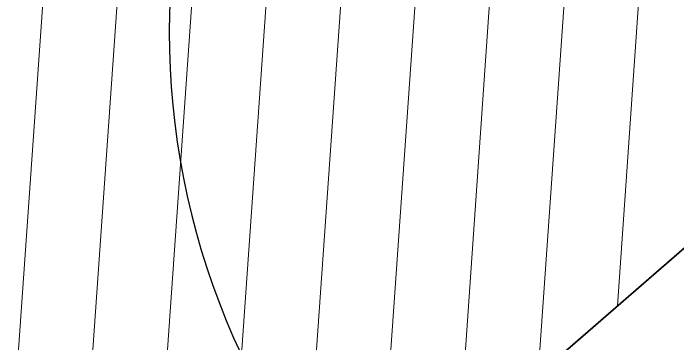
# Model space of a CAD drawing. Header units: millimetres. Extents: x -25371 to 2282244, y -90657 to 147824.
# Drawn here: x 1503638 to 1504532, y -4349 to -3904 of the extents above; entities that cross this region are included whole.
import ezdxf

# ---------------------------------------------------------------- set-up
doc = ezdxf.new("R2010")
doc.units = ezdxf.units.MM
doc.layers.add('000 - EXISTING_BUILDING_MAIN_COLOR_1', color=7, linetype='Continuous')
doc.layers.add('000 - EXISTING_BUILDING_MAIN_COLOR_251', color=7, linetype='Continuous')

# ---------------------------------------------------------------- blocks, each defined once
blk = doc.blocks.new('DPA_DR-SG-SW2 - D5_1100x2150 mm PB-5440788-2505-01 EGRESS LEVEL PLAN')
at = {"layer": '000 - EXISTING_BUILDING_MAIN_COLOR_251', "color": 7}
blk.add_arc((514.9999999999965, 106.3499999999983), 1029.999999999999, 90.00000000000044, 180.0000000000004, dxfattribs=at)
blk = doc.blocks.new('DPA_DR-SG-SW - D4_1100x2150 mm-V81-2505-01 EGRESS LEVEL PLAN')
at = {"layer": '000 - EXISTING_BUILDING_MAIN_COLOR_251', "color": 7, "lineweight": 35}
for p, q in [((-515.0000000000014, 106.3499999999999), (-550.0000000000022, 106.3499999999999)), ((-550.0000000000022, 106.3499999999999), (464.978148617228, 106.3499999999999)), ((464.9781486172183, 106.3499999999999), (-515.0000000000015, 106.3499999999999))]:
    blk.add_line(p, q, dxfattribs=at)
blk = doc.blocks.new('A$C4b8f3cd2')
at = {"layer": '000 - EXISTING_BUILDING_MAIN_COLOR_251', "lineweight": 9}
h = blk.add_hatch(dxfattribs=at)
h.set_pattern_fill('FP_46', style=0, pattern_type=2)
h.set_pattern_definition([(86.00000000000001, (-24258.21549769182, 8816.585454047003), (-99.75640502598242, 6.975647374412524), [])])
h.paths.add_polyline_path([(-21586.96074434055, 3993.6404313314), (-20304.1704081847, 5109.187536914502), (-20828.80162416201, 5712.705992922522), (-20828.80161848536, 5712.708501325769), (-19923.26024840336, 6499.883604881978), (-20710.53108319198, 7405.535101222998), (-22899.0788033756, 5503.059592989462), (-21587.17414986208, 3993.885926301264)])
at = {"layer": '000 - EXISTING_BUILDING_MAIN_COLOR_1', "color": 7}
for p, q in [((-21586.96074434055, 3993.640431331405), (-20303.95528286241, 5108.940063540138)), ((-20556.79948330094, 4889.145952589575), (-21334.15035093046, 4213.405152729359)), ((-21334.15035093046, 4213.405152729359), (-20556.79948330094, 4889.145952589575)), ((-20556.79948330094, 4889.145952589575), (-21334.15035093046, 4213.405152729359)), ((-21334.15035093046, 4213.405152729359), (-20556.79948330094, 4889.145952589575)), ((-21322.81321721716, 4223.260375615432), (-20556.79948473896, 4889.145954243822))]:
    blk.add_line(p, q, dxfattribs=at)
at = {"layer": '000 - EXISTING_BUILDING_MAIN_COLOR_251', "color": 7}
for name, p, rotation in [('DPA_DR-SG-SW2 - D5_1100x2150 mm PB-5440788-2505-01 EGRESS LEVEL PLAN', (-20875.91816508886, 4471.259662618911), 40.99999999999989), ('DPA_DR-SG-SW - D4_1100x2150 mm-V81-2505-01 EGRESS LEVEL PLAN', (-20837.95107036154, 4503.829477703517), 40.99999999999932)]:
    blk.add_blockref(name, p, dxfattribs=dict(at, rotation=rotation))

msp = doc.modelspace()

# ---------------------------------------------------------------- block references
at = {"color": 7}
msp.add_blockref('A$C4b8f3cd2', (1525434.64800377, -8816.585454047028), dxfattribs=at)

doc.saveas('drawing.dxf')
